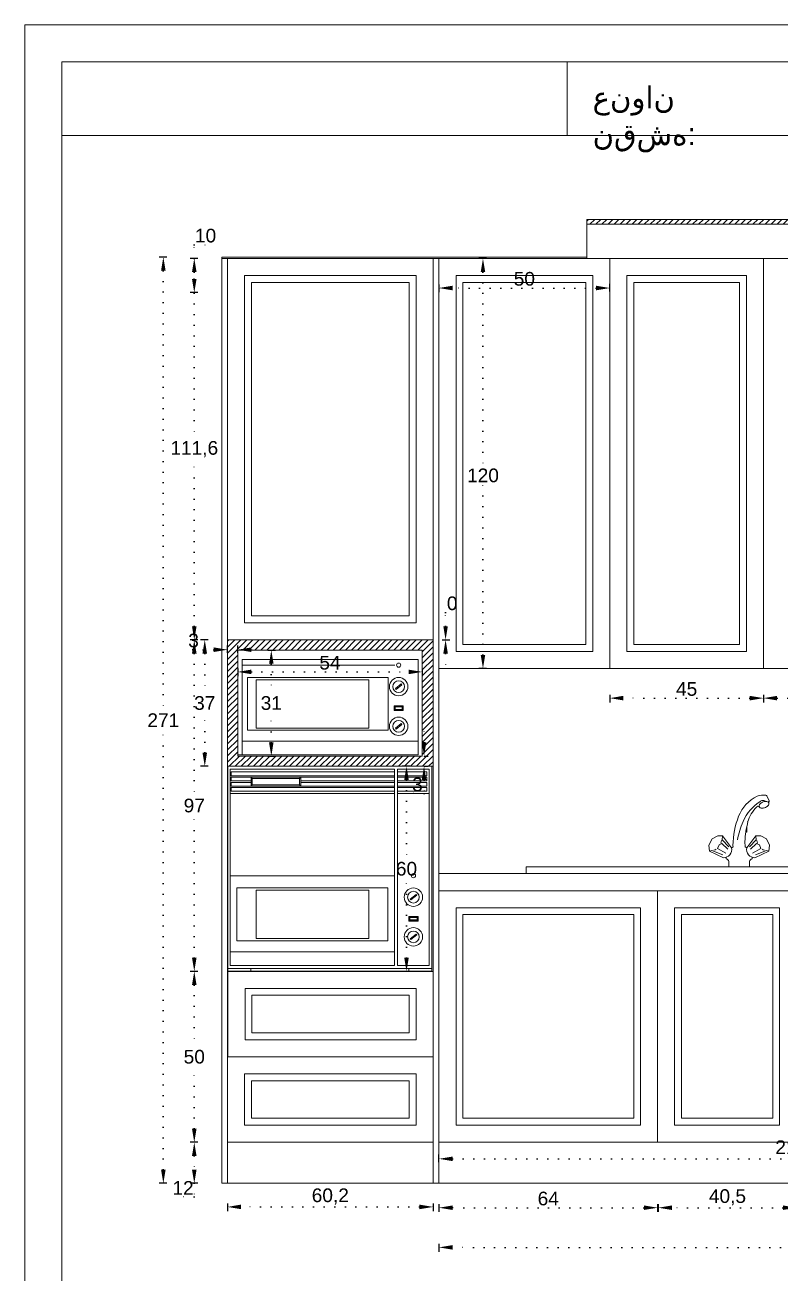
# Model space of a CAD drawing. Header units: inches. Extents: x 352 to 11605, y -941 to 2503.
# Drawn here: x 7156.1 to 7377.1, y 121.2 to 486.4 of the extents above; entities that cross this region are included whole.
import ezdxf

# ---------------------------------------------------------------- set-up
doc = ezdxf.new("R2010")
doc.units = ezdxf.units.IN
doc.header["$MEASUREMENT"] = 0
doc.linetypes.add('ACAD_ISO07W100', pattern=[3, 0, -3])
doc.styles.get("Standard").update_dxf_attribs({"font": 'arial.ttf'})
doc.dimstyles.new('ISO-25', dxfattribs={"dimtxt": 4, "dimasz": 4, "dimexe": 1.25, "dimexo": 0.625, "dimtad": 1, "dimtih": 1, "dimtoh": 1, "dimdec": 1, "dimtxsty": 'Standard', "dimcen": 2.5, "dimadec": 0, "dimazin": 0, "dimtfac": 1, "dimtdec": 1, "dimtmove": 0, "dimatfit": 3, "dimfxl": 1, "dimfxlon": 1, "dimarcsym": 0})
pattern_1 = [(45, (-1083.3698, -336.4653), (-0.88388348, 0.88388348), [])]

# ---------------------------------------------------------------- blocks, each defined once
blk = doc.blocks.new('*D169')
at = {"color": 0, "lineweight": -2, "transparency": 16777216}
for p, q in [((7291.15, 418.06), (7288.9, 418.06)), ((7291.15, 298.06), (7288.9, 298.06))]:
    blk.add_line(p, q, dxfattribs=at)
at = {"color": 0, "linetype": 'ACAD_ISO07W100', "lineweight": -2, "transparency": 16777216}
for p, q in [((7290.15, 414.06), (7290.15, 357.23)), ((7290.15, 302.06), (7290.15, 351.9))]:
    blk.add_line(p, q, dxfattribs=at)
at = {"color": 0, "transparency": 16777216}
for points in [[(7289.48, 414.06), (7290.81, 414.06), (7290.15, 418.06)], [(7289.48, 302.06), (7290.81, 302.06), (7290.15, 298.06)]]:
    blk.add_solid(points, dxfattribs=at)
at = {"layer": 'Defpoints', "color": 0, "transparency": 16777216}
for p in [(7290.15, 418.06), (7327.26, 418.06), (7327.26, 298.06)]:
    blk.add_point(p, dxfattribs=at)
at = {"color": 0, "lineweight": 20, "transparency": 16777216, "insert": (7290.15, 354.56), "char_height": 4, "attachment_point": 5}
blk.add_mtext('120', dxfattribs=at)
blk = doc.blocks.new('*D178')
at = {"color": 0, "lineweight": -2, "transparency": 16777216}
for p, q in [((7268.76, 269.46), (7266.51, 269.46)), ((7268.76, 209.46), (7266.51, 209.46))]:
    blk.add_line(p, q, dxfattribs=at)
at = {"color": 0, "linetype": 'ACAD_ISO07W100', "lineweight": -2, "transparency": 16777216}
for p, q in [((7267.76, 265.46), (7267.76, 242.13)), ((7267.76, 213.46), (7267.76, 236.8))]:
    blk.add_line(p, q, dxfattribs=at)
at = {"color": 0, "transparency": 16777216}
for points in [[(7267.09, 265.46), (7268.43, 265.46), (7267.76, 269.46)], [(7267.09, 213.46), (7268.43, 213.46), (7267.76, 209.46)]]:
    blk.add_solid(points, dxfattribs=at)
at = {"layer": 'Defpoints', "color": 0, "transparency": 16777216}
for p in [(7275.21, 269.46), (7267.76, 209.46), (7275.36, 209.46)]:
    blk.add_point(p, dxfattribs=at)
at = {"color": 0, "lineweight": 20, "transparency": 16777216, "insert": (7267.76, 239.46), "char_height": 4, "attachment_point": 5}
blk.add_mtext('60', dxfattribs=at)
blk = doc.blocks.new('*D210')
at = {"color": 0, "lineweight": -2, "transparency": 16777216}
for p, q in [((7277.26, 141.3), (7277.26, 139.05)), ((7341.26, 141.3), (7341.26, 139.05))]:
    blk.add_line(p, q, dxfattribs=at)
at = {"color": 0, "linetype": 'ACAD_ISO07W100', "lineweight": -2, "transparency": 16777216}
blk.add_line((7337.26, 140.3), (7281.26, 140.3), dxfattribs=at)
at = {"color": 0, "transparency": 16777216}
for points in [[(7281.26, 140.97), (7281.26, 139.64), (7277.26, 140.3)], [(7337.26, 140.97), (7337.26, 139.64), (7341.26, 140.3)]]:
    blk.add_solid(points, dxfattribs=at)
at = {"layer": 'Defpoints', "color": 0, "transparency": 16777216}
for p in [(7277.26, 159.46), (7341.26, 159.46), (7277.26, 140.3)]:
    blk.add_point(p, dxfattribs=at)
at = {"color": 0, "lineweight": 20, "transparency": 16777216, "insert": (7309.26, 142.97), "char_height": 4, "attachment_point": 5}
blk.add_mtext('64', dxfattribs=at)
blk = doc.blocks.new('*D211')
at = {"color": 0, "lineweight": -2, "transparency": 16777216}
for p, q in [((7341.46, 141.3), (7341.46, 139.05)), ((7381.96, 141.3), (7381.96, 139.05))]:
    blk.add_line(p, q, dxfattribs=at)
at = {"color": 0, "linetype": 'ACAD_ISO07W100', "lineweight": -2, "transparency": 16777216}
blk.add_line((7377.96, 140.3), (7345.46, 140.3), dxfattribs=at)
at = {"color": 0, "transparency": 16777216}
for points in [[(7345.46, 140.97), (7345.46, 139.64), (7341.46, 140.3)], [(7377.96, 140.97), (7377.96, 139.64), (7381.96, 140.3)]]:
    blk.add_solid(points, dxfattribs=at)
at = {"layer": 'Defpoints', "color": 0, "transparency": 16777216}
for p in [(7341.46, 159.46), (7381.96, 159.46), (7341.46, 140.3)]:
    blk.add_point(p, dxfattribs=at)
at = {"color": 0, "lineweight": 20, "transparency": 16777216, "insert": (7361.71, 143.33), "char_height": 4, "attachment_point": 5}
blk.add_mtext('40,5', dxfattribs=at)
blk = doc.blocks.new('*D262')
at = {"color": 0, "lineweight": -2, "transparency": 16777216}
for p, q in [((7206.64, 159.46), (7204.39, 159.46)), ((7206.64, 147.46), (7204.39, 147.46))]:
    blk.add_line(p, q, dxfattribs=at)
at = {"color": 0, "linetype": 'ACAD_ISO07W100', "lineweight": -2, "transparency": 16777216}
for p, q in [((7205.64, 155.46), (7205.64, 151.46)), ((7205.64, 147.46), (7205.64, 143.46)), ((7205.64, 143.46), (7199.7, 143.46))]:
    blk.add_line(p, q, dxfattribs=at)
at = {"color": 0, "transparency": 16777216}
for points in [[(7204.97, 155.46), (7206.31, 155.46), (7205.64, 159.46)], [(7204.97, 151.46), (7206.31, 151.46), (7205.64, 147.46)]]:
    blk.add_solid(points, dxfattribs=at)
at = {"layer": 'Defpoints', "color": 0, "transparency": 16777216}
for p in [(7215.36, 159.46), (7205.64, 147.46), (7213.66, 147.46)]:
    blk.add_point(p, dxfattribs=at)
at = {"color": 0, "lineweight": 20, "transparency": 16777216, "insert": (7202.36, 146.1), "char_height": 4, "attachment_point": 5}
blk.add_mtext('12', dxfattribs=at)
blk = doc.blocks.new('*D263')
at = {"color": 0, "lineweight": -2, "transparency": 16777216}
for p, q in [((7206.64, 209.46), (7204.39, 209.46)), ((7206.64, 159.46), (7204.39, 159.46))]:
    blk.add_line(p, q, dxfattribs=at)
at = {"color": 0, "linetype": 'ACAD_ISO07W100', "lineweight": -2, "transparency": 16777216}
for p, q in [((7205.64, 205.46), (7205.64, 187.13)), ((7205.64, 163.46), (7205.64, 181.8))]:
    blk.add_line(p, q, dxfattribs=at)
at = {"color": 0, "transparency": 16777216}
for points in [[(7204.97, 205.46), (7206.31, 205.46), (7205.64, 209.46)], [(7204.97, 163.46), (7206.31, 163.46), (7205.64, 159.46)]]:
    blk.add_solid(points, dxfattribs=at)
at = {"layer": 'Defpoints', "color": 0, "transparency": 16777216}
for p in [(7205.64, 209.46), (7215.36, 209.46), (7215.36, 159.46)]:
    blk.add_point(p, dxfattribs=at)
at = {"color": 0, "lineweight": 20, "transparency": 16777216, "insert": (7205.64, 184.46), "char_height": 4, "attachment_point": 5}
blk.add_mtext('50', dxfattribs=at)
blk = doc.blocks.new('*D264')
at = {"color": 0, "lineweight": -2, "transparency": 16777216}
for p, q in [((7206.64, 306.46), (7204.39, 306.46)), ((7206.64, 209.46), (7204.39, 209.46))]:
    blk.add_line(p, q, dxfattribs=at)
at = {"color": 0, "linetype": 'ACAD_ISO07W100', "lineweight": -2, "transparency": 16777216}
for p, q in [((7205.64, 302.46), (7205.64, 260.63)), ((7205.64, 213.46), (7205.64, 255.3))]:
    blk.add_line(p, q, dxfattribs=at)
at = {"color": 0, "transparency": 16777216}
for points in [[(7204.97, 302.46), (7206.31, 302.46), (7205.64, 306.46)], [(7204.97, 213.46), (7206.31, 213.46), (7205.64, 209.46)]]:
    blk.add_solid(points, dxfattribs=at)
at = {"layer": 'Defpoints', "color": 0, "transparency": 16777216}
for p in [(7205.64, 306.46), (7215.36, 306.46), (7215.36, 209.46)]:
    blk.add_point(p, dxfattribs=at)
at = {"color": 0, "lineweight": 20, "transparency": 16777216, "insert": (7205.64, 257.96), "char_height": 4, "attachment_point": 5}
blk.add_mtext('97', dxfattribs=at)
blk = doc.blocks.new('*D265')
at = {"color": 0, "lineweight": -2, "transparency": 16777216}
for p, q in [((7206.64, 418.06), (7204.39, 418.06)), ((7206.64, 306.46), (7204.39, 306.46))]:
    blk.add_line(p, q, dxfattribs=at)
at = {"color": 0, "linetype": 'ACAD_ISO07W100', "lineweight": -2, "transparency": 16777216}
for p, q in [((7205.64, 414.06), (7205.64, 365.29)), ((7205.64, 310.46), (7205.64, 359.24))]:
    blk.add_line(p, q, dxfattribs=at)
at = {"color": 0, "transparency": 16777216}
for points in [[(7204.97, 414.06), (7206.31, 414.06), (7205.64, 418.06)], [(7204.97, 310.46), (7206.31, 310.46), (7205.64, 306.46)]]:
    blk.add_solid(points, dxfattribs=at)
at = {"layer": 'Defpoints', "color": 0, "transparency": 16777216}
for p in [(7205.64, 418.06), (7215.36, 418.06), (7215.36, 306.46)]:
    blk.add_point(p, dxfattribs=at)
at = {"color": 0, "lineweight": 20, "transparency": 16777216, "insert": (7205.64, 362.26), "char_height": 4, "attachment_point": 5}
blk.add_mtext('111,6', dxfattribs=at)
blk = doc.blocks.new('*D266')
at = {"color": 0, "linetype": 'ACAD_ISO07W100', "lineweight": -2, "transparency": 16777216}
for p, q in [((7205.64, 418.06), (7205.64, 422.06)), ((7205.64, 422.06), (7211.61, 422.06)), ((7205.64, 412.06), (7205.64, 414.06))]:
    blk.add_line(p, q, dxfattribs=at)
at = {"color": 0, "lineweight": -2, "transparency": 16777216}
for p, q in [((7206.64, 418.06), (7204.39, 418.06)), ((7206.64, 408.06), (7204.39, 408.06))]:
    blk.add_line(p, q, dxfattribs=at)
at = {"color": 0, "transparency": 16777216}
for points in [[(7204.97, 414.06), (7206.31, 414.06), (7205.64, 418.06)], [(7204.97, 412.06), (7206.31, 412.06), (7205.64, 408.06)]]:
    blk.add_solid(points, dxfattribs=at)
at = {"layer": 'Defpoints', "color": 0, "transparency": 16777216}
for p in [(7205.64, 418.06), (7213.66, 418.06), (7215.36, 408.06)]:
    blk.add_point(p, dxfattribs=at)
at = {"color": 0, "lineweight": 20, "transparency": 16777216, "insert": (7208.94, 424.73), "char_height": 4, "attachment_point": 5}
blk.add_mtext('10', dxfattribs=at)
blk = doc.blocks.new('*D320')
at = {"color": 0, "lineweight": -2, "transparency": 16777216}
for p, q in [((7197.58, 418.46), (7195.33, 418.46)), ((7197.58, 147.46), (7195.33, 147.46))]:
    blk.add_line(p, q, dxfattribs=at)
at = {"color": 0, "linetype": 'ACAD_ISO07W100', "lineweight": -2, "transparency": 16777216}
for p, q in [((7196.58, 414.46), (7196.58, 285.6)), ((7196.58, 151.46), (7196.58, 280.33))]:
    blk.add_line(p, q, dxfattribs=at)
at = {"color": 0, "transparency": 16777216}
for points in [[(7195.91, 414.46), (7197.25, 414.46), (7196.58, 418.46)], [(7195.91, 151.46), (7197.25, 151.46), (7196.58, 147.46)]]:
    blk.add_solid(points, dxfattribs=at)
at = {"layer": 'Defpoints', "color": 0, "transparency": 16777216}
for p in [(7196.58, 418.46), (7213.66, 418.46), (7213.66, 147.46)]:
    blk.add_point(p, dxfattribs=at)
at = {"color": 0, "lineweight": 20, "transparency": 16777216, "insert": (7196.58, 282.96), "char_height": 4, "attachment_point": 5}
blk.add_mtext('271', dxfattribs=at)
blk = doc.blocks.new('*D440')
at = {"color": 0, "lineweight": -2, "transparency": 16777216}
for p, q in [((7277.26, 410.41), (7277.26, 408.16)), ((7327.26, 408.41), (7327.26, 410.66))]:
    blk.add_line(p, q, dxfattribs=at)
at = {"color": 0, "linetype": 'ACAD_ISO07W100', "lineweight": -2, "transparency": 16777216}
blk.add_line((7323.26, 409.41), (7281.26, 409.41), dxfattribs=at)
at = {"color": 0, "transparency": 16777216}
for points in [[(7281.26, 410.08), (7281.26, 408.74), (7277.26, 409.41)], [(7323.26, 410.08), (7323.26, 408.74), (7327.26, 409.41)]]:
    blk.add_solid(points, dxfattribs=at)
at = {"layer": 'Defpoints', "color": 0, "transparency": 16777216}
for p in [(7277.26, 418.06), (7277.26, 409.41), (7327.26, 298.06)]:
    blk.add_point(p, dxfattribs=at)
at = {"color": 0, "lineweight": 20, "transparency": 16777216, "insert": (7302.26, 412.08), "char_height": 4, "attachment_point": 5}
blk.add_mtext('50', dxfattribs=at)
blk = doc.blocks.new('*D441')
at = {"color": 0, "lineweight": -2, "transparency": 16777216}
for p, q in [((7327.26, 290.41), (7327.26, 288.16)), ((7372.26, 290.41), (7372.26, 288.16))]:
    blk.add_line(p, q, dxfattribs=at)
at = {"color": 0, "linetype": 'ACAD_ISO07W100', "lineweight": -2, "transparency": 16777216}
blk.add_line((7368.26, 289.41), (7331.26, 289.41), dxfattribs=at)
at = {"color": 0, "transparency": 16777216}
for points in [[(7331.26, 290.08), (7331.26, 288.74), (7327.26, 289.41)], [(7368.26, 290.08), (7368.26, 288.74), (7372.26, 289.41)]]:
    blk.add_solid(points, dxfattribs=at)
at = {"layer": 'Defpoints', "color": 0, "transparency": 16777216}
for p in [(7327.26, 298.06), (7372.26, 298.06), (7327.26, 289.41)]:
    blk.add_point(p, dxfattribs=at)
at = {"color": 0, "lineweight": 20, "transparency": 16777216, "insert": (7349.76, 292.07), "char_height": 4, "attachment_point": 5}
blk.add_mtext('45', dxfattribs=at)
blk = doc.blocks.new('*D442')
at = {"color": 0, "lineweight": -2, "transparency": 16777216}
for p, q in [((7372.26, 290.41), (7372.26, 288.16)), ((7417.26, 290.41), (7417.26, 288.16))]:
    blk.add_line(p, q, dxfattribs=at)
at = {"color": 0, "linetype": 'ACAD_ISO07W100', "lineweight": -2, "transparency": 16777216}
blk.add_line((7376.26, 289.41), (7413.26, 289.41), dxfattribs=at)
at = {"color": 0, "transparency": 16777216}
for points in [[(7376.26, 290.08), (7376.26, 288.74), (7372.26, 289.41)], [(7413.26, 290.08), (7413.26, 288.74), (7417.26, 289.41)]]:
    blk.add_solid(points, dxfattribs=at)
at = {"layer": 'Defpoints', "color": 0, "transparency": 16777216}
for p in [(7372.26, 298.06), (7417.26, 298.06), (7417.26, 289.41)]:
    blk.add_point(p, dxfattribs=at)
at = {"color": 0, "lineweight": 20, "transparency": 16777216, "insert": (7394.76, 292.07), "char_height": 4, "attachment_point": 5}
blk.add_mtext('45', dxfattribs=at)
blk = doc.blocks.new('*D451')
at = {"color": 0, "lineweight": -2, "transparency": 16777216}
for p, q in [((7277.26, 129.69), (7277.26, 127.44)), ((7511.46, 129.69), (7511.46, 127.44))]:
    blk.add_line(p, q, dxfattribs=at)
at = {"color": 0, "linetype": 'ACAD_ISO07W100', "lineweight": -2, "transparency": 16777216}
blk.add_line((7507.46, 128.69), (7281.26, 128.69), dxfattribs=at)
at = {"color": 0, "transparency": 16777216}
for points in [[(7281.26, 129.35), (7281.26, 128.02), (7277.26, 128.69)], [(7507.46, 129.35), (7507.46, 128.02), (7511.46, 128.69)]]:
    blk.add_solid(points, dxfattribs=at)
at = {"layer": 'Defpoints', "color": 0, "transparency": 16777216}
for p in [(7511.46, 298.06), (7277.26, 147.46), (7277.26, 128.69)]:
    blk.add_point(p, dxfattribs=at)
at = {"color": 0, "lineweight": 20, "transparency": 16777216, "insert": (7394.36, 131.72), "char_height": 4, "attachment_point": 5}
blk.add_mtext('234,2', dxfattribs=at)
blk = doc.blocks.new('*D454')
at = {"color": 0, "lineweight": -2, "transparency": 16777216}
for p, q in [((7218.36, 298.09), (7218.36, 295.84)), ((7272.36, 298.09), (7272.36, 295.84))]:
    blk.add_line(p, q, dxfattribs=at)
at = {"color": 0, "linetype": 'ACAD_ISO07W100', "lineweight": -2, "transparency": 16777216}
blk.add_line((7222.36, 297.09), (7268.36, 297.09), dxfattribs=at)
at = {"color": 0, "transparency": 16777216}
for points in [[(7222.36, 297.75), (7222.36, 296.42), (7218.36, 297.09)], [(7268.36, 297.75), (7268.36, 296.42), (7272.36, 297.09)]]:
    blk.add_solid(points, dxfattribs=at)
at = {"layer": 'Defpoints', "color": 0, "transparency": 16777216}
for p in [(7272.36, 303.46), (7218.36, 302.06), (7272.36, 297.09)]:
    blk.add_point(p, dxfattribs=at)
at = {"color": 0, "lineweight": 20, "transparency": 16777216, "insert": (7245.36, 299.75), "char_height": 4, "attachment_point": 5}
blk.add_mtext('54', dxfattribs=at)
blk = doc.blocks.new('*D457')
at = {"color": 0, "lineweight": -2, "transparency": 16777216}
for p, q in [((7209.71, 306.46), (7207.46, 306.46)), ((7209.71, 269.46), (7207.46, 269.46))]:
    blk.add_line(p, q, dxfattribs=at)
at = {"color": 0, "linetype": 'ACAD_ISO07W100', "lineweight": -2, "transparency": 16777216}
for p, q in [((7208.71, 302.46), (7208.71, 290.63)), ((7208.71, 273.46), (7208.71, 285.3))]:
    blk.add_line(p, q, dxfattribs=at)
at = {"color": 0, "transparency": 16777216}
for points in [[(7208.04, 302.46), (7209.38, 302.46), (7208.71, 306.46)], [(7208.04, 273.46), (7209.38, 273.46), (7208.71, 269.46)]]:
    blk.add_solid(points, dxfattribs=at)
at = {"layer": 'Defpoints', "color": 0, "transparency": 16777216}
for p in [(7208.71, 306.46), (7215.36, 306.46), (7215.36, 269.46)]:
    blk.add_point(p, dxfattribs=at)
at = {"color": 0, "lineweight": 20, "transparency": 16777216, "insert": (7208.71, 287.96), "char_height": 4, "attachment_point": 5}
blk.add_mtext('37', dxfattribs=at)
blk = doc.blocks.new('*D458')
at = {"color": 0, "linetype": 'ACAD_ISO07W100', "lineweight": -2, "transparency": 16777216}
for p, q in [((7211.36, 303.58), (7203.49, 303.58)), ((7218.36, 303.58), (7215.36, 303.58)), ((7222.36, 303.58), (7226.36, 303.58))]:
    blk.add_line(p, q, dxfattribs=at)
at = {"color": 0, "lineweight": -2, "transparency": 16777216}
for p, q in [((7215.36, 302.69), (7215.36, 304.83)), ((7218.36, 302.69), (7218.36, 304.83))]:
    blk.add_line(p, q, dxfattribs=at)
at = {"color": 0, "transparency": 16777216}
for points in [[(7211.36, 304.25), (7211.36, 302.91), (7215.36, 303.58)], [(7222.36, 304.25), (7222.36, 302.91), (7218.36, 303.58)]]:
    blk.add_solid(points, dxfattribs=at)
at = {"layer": 'Defpoints', "color": 0, "transparency": 16777216}
for p in [(7215.36, 303.58), (7215.36, 302.06), (7218.36, 302.06)]:
    blk.add_point(p, dxfattribs=at)
at = {"color": 0, "lineweight": 20, "transparency": 16777216, "insert": (7205.42, 306.25), "char_height": 4, "attachment_point": 5}
blk.add_mtext('3', dxfattribs=at)
blk = doc.blocks.new('*D459')
at = {"color": 0, "linetype": 'ACAD_ISO07W100', "lineweight": -2, "transparency": 16777216}
for p, q in [((7272.9, 276.46), (7272.9, 280.46)), ((7272.9, 272.46), (7272.9, 269.46)), ((7272.9, 265.46), (7272.9, 261.46)), ((7272.9, 261.46), (7269.66, 261.46))]:
    blk.add_line(p, q, dxfattribs=at)
at = {"color": 0, "lineweight": -2, "transparency": 16777216}
for p, q in [((7272.9, 272.46), (7274.15, 272.46)), ((7272.9, 269.46), (7274.15, 269.46))]:
    blk.add_line(p, q, dxfattribs=at)
at = {"color": 0, "transparency": 16777216}
for points in [[(7272.24, 276.46), (7273.57, 276.46), (7272.9, 272.46)], [(7272.24, 265.46), (7273.57, 265.46), (7272.9, 269.46)]]:
    blk.add_solid(points, dxfattribs=at)
at = {"layer": 'Defpoints', "color": 0, "transparency": 16777216}
for p in [(7272.36, 272.46), (7272.36, 269.46), (7272.9, 269.46)]:
    blk.add_point(p, dxfattribs=at)
at = {"color": 0, "lineweight": 20, "transparency": 16777216, "insert": (7270.97, 264.13), "char_height": 4, "attachment_point": 5}
blk.add_mtext('3', dxfattribs=at)
blk = doc.blocks.new('*D460')
at = {"color": 0, "lineweight": -2, "transparency": 16777216}
for p, q in [((7227.19, 303.46), (7229.44, 303.46)), ((7227.19, 272.46), (7229.44, 272.46))]:
    blk.add_line(p, q, dxfattribs=at)
at = {"color": 0, "linetype": 'ACAD_ISO07W100', "lineweight": -2, "transparency": 16777216}
for p, q in [((7228.19, 299.46), (7228.19, 290.63)), ((7228.19, 276.46), (7228.19, 285.3))]:
    blk.add_line(p, q, dxfattribs=at)
at = {"color": 0, "transparency": 16777216}
for points in [[(7227.52, 299.46), (7228.85, 299.46), (7228.19, 303.46)], [(7227.52, 276.46), (7228.85, 276.46), (7228.19, 272.46)]]:
    blk.add_solid(points, dxfattribs=at)
at = {"layer": 'Defpoints', "color": 0, "transparency": 16777216}
for p in [(7218.36, 303.46), (7218.36, 272.46), (7228.19, 272.46)]:
    blk.add_point(p, dxfattribs=at)
at = {"color": 0, "lineweight": 20, "transparency": 16777216, "insert": (7228.19, 287.96), "char_height": 4, "attachment_point": 5}
blk.add_mtext('31', dxfattribs=at)
blk = doc.blocks.new('*D461')
at = {"color": 0, "lineweight": -2, "transparency": 16777216}
for p, q in [((7215.36, 141.54), (7215.36, 139.29)), ((7275.56, 141.54), (7275.56, 139.29))]:
    blk.add_line(p, q, dxfattribs=at)
at = {"color": 0, "linetype": 'ACAD_ISO07W100', "lineweight": -2, "transparency": 16777216}
blk.add_line((7271.56, 140.54), (7219.36, 140.54), dxfattribs=at)
at = {"color": 0, "transparency": 16777216}
for points in [[(7219.36, 141.21), (7219.36, 139.87), (7215.36, 140.54)], [(7271.56, 141.21), (7271.56, 139.87), (7275.56, 140.54)]]:
    blk.add_solid(points, dxfattribs=at)
at = {"layer": 'Defpoints', "color": 0, "transparency": 16777216}
for p in [(7215.36, 147.46), (7275.56, 147.46), (7215.36, 140.54)]:
    blk.add_point(p, dxfattribs=at)
at = {"color": 0, "lineweight": 20, "transparency": 16777216, "insert": (7245.46, 143.57), "char_height": 4, "attachment_point": 5}
blk.add_mtext('60,2', dxfattribs=at)
blk = doc.blocks.new('*D462')
at = {"color": 0, "lineweight": -2, "transparency": 16777216}
for p, q in [((7277.26, 153.6), (7277.26, 155.85)), ((7488.16, 153.6), (7488.16, 155.85))]:
    blk.add_line(p, q, dxfattribs=at)
at = {"color": 0, "linetype": 'ACAD_ISO07W100', "lineweight": -2, "transparency": 16777216}
blk.add_line((7281.26, 154.6), (7484.16, 154.6), dxfattribs=at)
at = {"color": 0, "transparency": 16777216}
for points in [[(7281.26, 155.27), (7281.26, 153.94), (7277.26, 154.6)], [(7484.16, 155.27), (7484.16, 153.94), (7488.16, 154.6)]]:
    blk.add_solid(points, dxfattribs=at)
at = {"layer": 'Defpoints', "color": 0, "transparency": 16777216}
for p in [(7488.16, 154.6), (7277.26, 147.46), (7488.16, 147.46)]:
    blk.add_point(p, dxfattribs=at)
at = {"color": 0, "lineweight": 20, "transparency": 16777216, "insert": (7382.71, 157.63), "char_height": 4, "attachment_point": 5}
blk.add_mtext('210,9', dxfattribs=at)
blk = doc.blocks.new('*D465')
at = {"color": 0, "linetype": 'ACAD_ISO07W100', "lineweight": -2, "transparency": 16777216}
for p, q in [((7279.2, 310.46), (7279.2, 314.46)), ((7279.2, 314.46), (7282.44, 314.46)), ((7279.2, 302.46), (7279.2, 298.46))]:
    blk.add_line(p, q, dxfattribs=at)
at = {"color": 0, "lineweight": -2, "transparency": 16777216}
blk.add_line((7278.2, 306.46), (7280.45, 306.46), dxfattribs=at)
blk.add_line((7278.2, 306.46), (7280.45, 306.46), dxfattribs=at)
at = {"color": 0, "transparency": 16777216}
for points in [[(7278.54, 310.46), (7279.87, 310.46), (7279.2, 306.46)], [(7278.54, 302.46), (7279.87, 302.46), (7279.2, 306.46)]]:
    blk.add_solid(points, dxfattribs=at)
at = {"layer": 'Defpoints', "color": 0, "transparency": 16777216}
for p in [(7275.56, 306.46), (7275.56, 306.46), (7279.2, 306.46)]:
    blk.add_point(p, dxfattribs=at)
at = {"color": 0, "lineweight": 20, "transparency": 16777216, "insert": (7281.13, 317.13), "char_height": 4, "attachment_point": 5}
blk.add_mtext('0', dxfattribs=at)

msp = doc.modelspace()

# ---------------------------------------------------------------- hatches: boundary and pattern name
at = {"lineweight": 20}
h = msp.add_hatch(dxfattribs=at)
h.set_pattern_fill('ANSI31', color=256, scale=10)
h.set_pattern_definition(pattern_1)
h.paths.add_polyline_path([(7568.16, 429.46), (7320.56, 429.46), (7320.56, 428.06), (7568.16, 428.06)])
h = msp.add_hatch(dxfattribs=at)
h.set_pattern_fill('ANSI31', color=256, scale=10)
h.set_pattern_definition(pattern_1)
h.paths.add_polyline_path([(7215.36, 306.46), (7215.36, 269.46), (7275.56, 269.46), (7275.56, 306.46)])
h.paths.add_polyline_path([(7272.36, 303.46), (7272.36, 272.46), (7218.36, 272.46), (7218.36, 303.46)], flags=16)
h.paths.add_polyline_path([(7271.2, 300.69), (7271.2, 272.79), (7219.69, 272.79), (7219.69, 300.69)], flags=0)
h.paths.add_polyline_path([(7262.35, 295.47), (7262.35, 279.99), (7221.23, 279.99), (7221.23, 295.47)], flags=0)
h.paths.add_polyline_path([(7256.73, 294.81), (7256.73, 280.64), (7223.8, 280.64), (7223.8, 294.81)], flags=0)
h.paths.add_polyline_path([(7268.16, 292.77, -1), (7262.77, 292.77, -1)], flags=0)
h.paths.add_polyline_path([(7267.18, 292.77, -1), (7263.76, 292.77, -1)], flags=0)
h.paths.add_polyline_path([(7266.24, 293.57), (7266.43, 293.31), (7264.7, 291.97), (7264.51, 292.22)], flags=0)
h.paths.add_polyline_path([(7264.11, 287.15), (7266.83, 287.15), (7266.83, 285.79), (7264.11, 285.79)], flags=0)
h.paths.add_polyline_path([(7264.26, 287), (7266.68, 287), (7266.68, 285.94), (7264.26, 285.94)], flags=0)
h.paths.add_polyline_path([(7264.41, 286.85), (7266.53, 286.85), (7266.53, 286.09), (7264.41, 286.09)], flags=0)
h.paths.add_polyline_path([(7268.16, 281.16, -1), (7262.77, 281.16, -1)], flags=0)
h.paths.add_polyline_path([(7267.18, 281.16, -1), (7263.76, 281.16, -1)], flags=0)
h.paths.add_polyline_path([(7266.24, 281.96), (7266.43, 281.7), (7264.7, 280.36), (7264.51, 280.61)], flags=0)
h.paths.add_polyline_path([(7241.27, 295.6), (7249.48, 295.6), (7249.48, 303.84), (7241.27, 303.84)], flags=24)
h.paths.add_polyline_path([(7202.88, 302.09), (7207.99, 302.09), (7207.99, 310.33), (7202.88, 310.33)], flags=9)
h.paths.add_polyline_path([(7268.43, 259.98), (7273.53, 259.98), (7273.53, 268.22), (7268.43, 268.22)], flags=9)
h.paths.add_polyline_path([(7224.48, 283.81), (7232.69, 283.81), (7232.69, 292.05), (7224.48, 292.05)], flags=8)

# ---------------------------------------------------------------- linework, layer by layer
for p, q in [((7320.56, 429.46), (7568.16, 429.46)), ((7320.56, 418.06), (7320.56, 429.46)), ((7320.56, 428.06), (7568.16, 428.06)), ((7325.56, 429.46), (7568.16, 429.46)), ((7213.66, 418.46), (7213.66, 147.46)), ((7213.66, 418.46), (7320.56, 418.46)), ((7213.66, 418.06), (7568.16, 418.06)), ((7213.66, 418.06), (7568.16, 418.06)), ((7215.36, 418.06), (7215.36, 147.46)), ((7275.56, 418.06), (7275.56, 147.46)), ((7275.56, 418.06), (7320.56, 418.06)), ((7277.26, 418.06), (7277.26, 147.46)), ((7327.26, 298.06), (7327.26, 418.06)), ((7372.26, 298.06), (7372.26, 418.06)), ((7215.36, 306.46), (7275.56, 306.46)), ((7215.36, 272.23), (7215.36, 303.23)), ((7218.36, 303.46), (7272.36, 303.46)), ((7218.36, 303.46), (7218.36, 272.46)), ((7272.36, 272.46), (7272.36, 303.46)), ((7219.69, 300.69), (7219.69, 272.79)), ((7271.2, 300.69), (7219.69, 300.69)), ((7271.2, 272.79), (7271.2, 300.69)), ((7264.31, 299.04), (7219.69, 299.04)), ((7277.26, 298.06), (7553.16, 298.06)), ((7219.57, 276.82), (7271.2, 276.82)), ((7218.36, 272.79), (7271.2, 272.79)), ((7218.36, 272.46), (7272.36, 272.46)), ((7215.36, 269.46), (7275.56, 269.46)), ((7215.51, 269.46), (7215.51, 210.31)), ((7216.18, 268.58), (7216.18, 211.19)), ((7264.27, 268.58), (7216.18, 268.58)), ((7264.27, 211.19), (7264.27, 268.58)), ((7265.14, 211.19), (7265.14, 268.58)), ((7274.44, 268.58), (7265.14, 268.58)), ((7274.44, 211.19), (7274.44, 268.58)), ((7275.21, 210.31), (7275.21, 269.46)), ((7222.28, 266.28), (7222.63, 265.94)), ((7222.63, 264.01), (7222.28, 263.67)), ((7236.47, 265.94), (7236.82, 266.28)), ((7236.47, 264.01), (7236.82, 263.67)), ((7264.27, 261.46), (7216.18, 261.46)), ((7274.44, 261.46), (7265.14, 261.46)), ((7372.62, 259.31), (7373.02, 259.18)), ((7372.96, 260.98), (7373.15, 260.92)), ((7373.15, 260.92), (7373.23, 260.78)), ((7373.23, 260.78), (7373.94, 259.37)), ((7373.94, 259.37), (7373.92, 259.23)), ((7371.06, 257.55), (7370.92, 257.66)), ((7373.84, 259.14), (7373.62, 259)), ((7373.82, 258.66), (7373.92, 259.23)), ((7373.92, 259.23), (7373.84, 259.14)), ((7367.39, 255.37), (7367.39, 255.23)), ((7358.85, 249.09), (7357.19, 248.25)), ((7360.29, 249.13), (7358.85, 249.09)), ((7360.29, 249.13), (7360.13, 247.97)), ((7362.94, 245.65), (7360.29, 249.13)), ((7367.34, 245.65), (7370, 249.13)), ((7370, 249.13), (7370.15, 247.97)), ((7370, 249.13), (7371.44, 249.09)), ((7371.44, 249.09), (7373.1, 248.25)), ((7357.19, 248.25), (7356.24, 246.34)), ((7356.24, 246.34), (7356.5, 244.59)), ((7356.5, 244.59), (7357.17, 244.83)), ((7357.17, 244.83), (7360.33, 243.52)), ((7358.83, 245.4), (7359.24, 246.47)), ((7358.83, 245.4), (7361.27, 244.03)), ((7359.24, 246.47), (7360.06, 246.91)), ((7360.06, 246.91), (7361.86, 245.25)), ((7360.13, 247.97), (7362.08, 245.91)), ((7362.94, 245.65), (7363.36, 245.92)), ((7363.32, 246.3), (7363.36, 245.92)), ((7366.84, 247.43), (7366.93, 245.92)), ((7367.34, 245.65), (7366.93, 245.92)), ((7366.98, 245.89), (7366.98, 245.89)), ((7370.15, 247.97), (7368.21, 245.91)), ((7370.22, 246.91), (7368.42, 245.25)), ((7371.46, 245.4), (7369.02, 244.03)), ((7373.12, 244.83), (7369.96, 243.52)), ((7371.05, 246.47), (7370.22, 246.91)), ((7371.46, 245.4), (7371.05, 246.47)), ((7373.1, 248.25), (7374.05, 246.34)), ((7373.79, 244.59), (7373.12, 244.83)), ((7374.05, 246.34), (7373.79, 244.59)), ((7356.5, 244.59), (7360.52, 242.67)), ((7361.34, 242.73), (7361.34, 242.34)), ((7362.08, 241.66), (7362.08, 240.06)), ((7368.21, 241.66), (7368.21, 240.06)), ((7368.95, 242.73), (7368.95, 242.34)), ((7373.79, 244.59), (7369.77, 242.67)), ((7264.27, 237.44), (7216.18, 237.44)), ((7277.26, 238.06), (7553.16, 238.06)), ((7422.82, 240.06), (7302.82, 240.06)), ((7302.82, 240.06), (7302.82, 238.06)), ((7362.08, 240.06), (7368.21, 240.06)), ((7277.26, 233.06), (7553.16, 233.06)), ((7341.26, 233.06), (7341.26, 159.46)), ((7216.18, 215.22), (7264.27, 215.22)), ((7215.36, 209.46), (7275.56, 209.46)), ((7275.36, 209.46), (7215.36, 209.46)), ((7275.21, 209.56), (7215.5, 209.56)), ((7215.51, 210.31), (7275.21, 210.31)), ((7216.18, 211.19), (7264.27, 211.19)), ((7265.14, 211.19), (7274.44, 211.19)), ((7215.36, 184.46), (7275.56, 184.46)), ((7215.36, 159.46), (7275.56, 159.46)), ((7277.26, 159.46), (7553.16, 159.46)), ((7213.66, 147.46), (7568.16, 147.46))]:
    msp.add_line(p, q, dxfattribs=at)
for points in [[(7156.08, 486.39), (7156.08, -153.63), (7608.61, -153.63), (7608.61, 486.39)], [(7166.85, 475.61), (7166.85, -132.55), (7597.84, -132.55), (7597.84, 475.61)], [(7314.84, 475.61), (7166.85, 475.61), (7166.85, 454.06), (7314.84, 454.06)], [(7314.84, 454.06), (7597.84, 454.06), (7597.84, 475.61), (7314.84, 475.61)], [(7220.36, 413.06), (7270.56, 413.06), (7270.56, 311.46), (7220.36, 311.46)], [(7282.26, 413.06), (7322.26, 413.06), (7322.26, 303.06), (7282.26, 303.06)], [(7332.26, 413.06), (7367.26, 413.06), (7367.26, 303.06), (7332.26, 303.06)], [(7222.36, 411.06), (7268.56, 411.06), (7268.56, 313.46), (7222.36, 313.46)], [(7284.26, 411.06), (7320.26, 411.06), (7320.26, 305.06), (7284.26, 305.06)], [(7334.26, 411.06), (7365.26, 411.06), (7365.26, 305.06), (7334.26, 305.06)], [(7221.23, 295.47), (7262.35, 295.47), (7262.35, 279.99), (7221.23, 279.99)], [(7223.8, 294.81), (7256.73, 294.81), (7256.73, 280.64), (7223.8, 280.64)], [(7264.51, 292.22), (7264.7, 291.97), (7266.43, 293.31), (7266.24, 293.57)], [(7264.11, 287.15), (7266.83, 287.15), (7266.83, 285.79), (7264.11, 285.79)], [(7264.26, 287), (7266.68, 287), (7266.68, 285.94), (7264.26, 285.94)], [(7264.41, 286.85), (7266.53, 286.85), (7266.53, 286.09), (7264.41, 286.09)], [(7264.51, 280.61), (7264.7, 280.36), (7266.43, 281.7), (7266.24, 281.96)], [(7222.28, 266.28), (7236.82, 266.28), (7236.82, 263.67), (7222.28, 263.67)], [(7222.63, 265.94), (7236.47, 265.94), (7236.47, 264.01), (7222.63, 264.01)], [(7218.14, 233.87), (7262.31, 233.87), (7262.31, 218.39), (7218.14, 218.39)], [(7223.76, 233.21), (7256.69, 233.21), (7256.69, 219.04), (7223.76, 219.04)], [(7268.82, 230.62), (7269.02, 230.37), (7270.75, 231.71), (7270.55, 231.97)], [(7277.26, 233.06), (7341.26, 233.06), (7341.26, 159.46), (7277.26, 159.46)], [(7341.26, 233.06), (7381.96, 233.06), (7381.96, 159.46), (7341.26, 159.46)], [(7282.26, 228.06), (7336.26, 228.06), (7336.26, 164.46), (7282.26, 164.46)], [(7346.26, 228.06), (7376.96, 228.06), (7376.96, 164.46), (7346.26, 164.46)], [(7268.43, 225.55), (7271.15, 225.55), (7271.15, 224.19), (7268.43, 224.19)], [(7268.58, 225.4), (7271, 225.4), (7271, 224.34), (7268.58, 224.34)], [(7268.73, 225.25), (7270.85, 225.25), (7270.85, 224.49), (7268.73, 224.49)], [(7284.26, 226.06), (7334.26, 226.06), (7334.26, 166.46), (7284.26, 166.46)], [(7348.26, 226.06), (7374.96, 226.06), (7374.96, 166.46), (7348.26, 166.46)], [(7268.82, 219.01), (7269.02, 218.76), (7270.75, 220.1), (7270.55, 220.36)], [(7215.36, 209.46), (7275.56, 209.46), (7275.56, 159.46), (7215.36, 159.46)], [(7215.51, 210.31), (7222.18, 210.31), (7222.18, 209.46), (7215.51, 209.46)], [(7215.51, 209.46), (7275.56, 209.46), (7275.56, 184.46), (7215.51, 184.46)], [(7275.21, 210.31), (7268.44, 210.31), (7268.44, 209.46), (7275.21, 209.46)], [(7220.51, 204.46), (7270.56, 204.46), (7270.56, 189.46), (7220.51, 189.46)], [(7222.51, 202.46), (7268.56, 202.46), (7268.56, 191.46), (7222.51, 191.46)], [(7275.56, 184.46), (7215.36, 184.46), (7215.36, 159.46), (7275.56, 159.46)], [(7270.56, 179.46), (7220.36, 179.46), (7220.36, 164.46), (7270.56, 164.46)], [(7268.56, 177.46), (7222.36, 177.46), (7222.36, 166.46), (7268.56, 166.46)]]:
    msp.add_lwpolyline(points, close=True, dxfattribs=at)
for points in [[(7216.47, 267.81), (7264.27, 267.81)], [(7264.27, 266.72), (7216.47, 266.72), (7216.47, 267.81)], [(7265.14, 267.81), (7273.72, 267.81), (7273.72, 266.72), (7265.14, 266.72)], [(7222.28, 265.19), (7216.47, 265.19), (7216.47, 266.28)], [(7216.47, 266.28), (7222.28, 266.28)], [(7216.47, 264.76), (7222.28, 264.76)], [(7222.28, 263.67), (7216.47, 263.67), (7216.47, 264.76)], [(7216.47, 263.23), (7264.27, 263.23)], [(7264.27, 262.14), (7216.47, 262.14), (7216.47, 263.23)], [(7236.82, 266.28), (7264.27, 266.28)], [(7264.27, 265.19), (7236.82, 265.19)], [(7236.82, 264.76), (7264.27, 264.76)], [(7264.27, 263.67), (7236.82, 263.67)], [(7265.14, 266.28), (7273.72, 266.28), (7273.72, 265.19), (7265.14, 265.19)], [(7265.14, 264.76), (7273.72, 264.76), (7273.72, 263.67), (7265.14, 263.67)], [(7265.14, 263.23), (7273.72, 263.23), (7273.72, 262.14), (7265.14, 262.14)], [(7367.1, 250.23), (7367.39, 250.23), (7367.39, 251.87)]]:
    msp.add_lwpolyline(points, dxfattribs=at)
for centre, radius in [((7265.47, 299.07), 0.607), ((7265.47, 292.77), 2.69), ((7265.47, 292.77), 1.71), ((7265.47, 281.16), 2.69), ((7265.47, 281.16), 1.71), ((7269.79, 237.47), 0.607), ((7269.79, 231.17), 2.69), ((7269.79, 231.17), 1.71), ((7269.79, 219.56), 2.69), ((7269.79, 219.56), 1.71)]:
    msp.add_circle(centre, radius, dxfattribs=at)
for centre, radius, start, end in [((7375.16, 250.86), 10.94, 115.7681, 158.5997), ((7377.95, 248.44), 12.63, 120.6367, 157.4521), ((7372.1, 256.79), 4.28, 78.3342, 113.2811), ((7372.06, 258.13), 1.31, 64.7553, 114.5981), ((7378.16, 249.87), 11.04, 135.5293, 162.655), ((7370.63, 257.28), 0.48, 52.312, 136.2835), ((7371.82, 257.81), 0.854, 145.5473, 172.9316), ((7371.5, 257.85), 0.53, 173.5941, 211.3768), ((7371.6, 257.93), 0.657, 213.0014, 245.6946), ((7372.42, 257.41), 1.58, 127.9453, 146.0858), ((7371.84, 258.45), 1.23, 245.3696, 266.8149), ((7372.89, 256.83), 2.32, 114.3164, 128.3315), ((7371.9, 259.25), 2.03, 266.3346, 281.6443), ((7372.99, 256.65), 2.53, 101.3481, 114.5785), ((7371.81, 259.74), 2.53, 281.3481, 294.5785), ((7372.9, 257.14), 2.03, 86.3346, 101.6443), ((7371.91, 259.56), 2.32, 294.3164, 308.3315), ((7372.96, 257.94), 1.23, 65.3696, 86.8149), ((7372.38, 258.98), 1.58, 307.9453, 326.0858), ((7373.2, 258.46), 0.657, 33.0014, 65.6946), ((7372.98, 258.58), 0.854, 325.5473, 352.9316), ((7373.3, 258.54), 0.53, 347.2187, 31.3768), ((7373.3, 258.54), 0.53, 353.5941, 12.7813), ((7389.03, 245.77), 25.71, 159.3069, 178.813), ((7390.23, 242.93), 26.09, 156.6019, 169.005), ((7393.16, 246.45), 26.34, 164.9967, 177.8573), ((7356.95, 247.61), 2.81, 286.933, 300.5329), ((7356.32, 248.19), 3.63, 340.9808, 353.7866), ((7360.43, 245.21), 2.55, 271.8601, 9.8381), ((7369.85, 245.21), 2.55, 170.1616, 268.1398), ((7373.96, 248.19), 3.63, 186.2131, 199.0188), ((7373.33, 247.61), 2.81, 239.4669, 253.067), ((7361.29, 241.55), 0.792, 8.1815, 86.8749), ((7368.99, 241.55), 0.792, 93.1251, 171.8185)]:
    msp.add_arc(centre, radius, start, end, dxfattribs=at)

# ---------------------------------------------------------------- texts
at = {"lineweight": 20, "insert": (7322.25, 468.48), "char_height": 6.4648, "attachment_point": 1}
msp.add_mtext_dynamic_manual_height_columns('{\\fArial|b0|i0|c178|p34;عنوان نقشه}:', width=47.9592, gutter_width=293.05, heights=[0], dxfattribs=at)

# ---------------------------------------------------------------- dimensions: what is measured, and where the dimension line sits
at = {"lineweight": 20}
for base, p1, p2, angle, picture, middle in [((7205.64, 418.06), (7215.36, 408.06), (7213.66, 418.06), 270, '*D266', (7208.94, 424.73)), ((7196.58, 418.46), (7213.66, 147.46), (7213.66, 418.46), 270, '*D320', (7196.58, 282.96)), ((7205.64, 418.06), (7215.36, 306.46), (7215.36, 418.06), 270, '*D265', (7205.64, 362.26)), ((7279.20493798, 306.46445976), (7275.55773131, 306.46445976), (7275.55773131, 306.46445976), 90, '*D465', (7281.13416717, 317.13175171)), ((7205.64, 306.46), (7215.36, 209.46), (7215.36, 306.46), 270, '*D264', (7205.64, 257.96)), ((7208.71, 306.46), (7215.36, 269.46), (7215.36, 306.46), 90, '*D457', (7208.71, 287.96)), ((7272.9, 269.46), (7272.36, 272.46), (7272.36, 269.46), 90, '*D459', (7270.97, 264.13)), ((7267.76, 209.46), (7275.21, 269.46), (7275.36, 209.46), 90, '*D178', (7267.76, 239.46)), ((7205.64, 209.46), (7215.36, 159.46), (7215.36, 209.46), 270, '*D263', (7205.64, 184.46)), ((7205.64, 147.46), (7215.36, 159.46), (7213.66, 147.46), 270, '*D262', (7202.36, 146.1))]:
    dim = msp.add_linear_dim(base=base, p1=p1, p2=p2, angle=angle, dimstyle='ISO-25', dxfattribs=at)
    dim.commit()
    dim.dimension.update_dxf_attribs({"geometry": picture, "text_midpoint": middle})
for base, p1, p2, picture, middle in [((7277.26, 409.41), (7327.26, 298.06), (7277.26, 418.06), '*D440', (7302.26, 412.08)), ((7215.36, 303.58), (7218.36, 302.06), (7215.36, 302.06), '*D458', (7205.42, 306.25)), ((7272.36, 297.09), (7218.36, 302.06), (7272.36, 303.46), '*D454', (7245.36, 299.75)), ((7277.26, 128.69), (7511.46, 298.06), (7277.26, 147.46), '*D451', (7394.36, 131.72)), ((7327.26, 289.41), (7372.26, 298.06), (7327.26, 298.06), '*D441', (7349.76, 292.07)), ((7417.26, 289.41), (7372.26, 298.06), (7417.26, 298.06), '*D442', (7394.76, 292.07)), ((7488.16, 154.6), (7277.26, 147.46), (7488.16, 147.46), '*D462', (7382.71, 157.63)), ((7277.26, 140.3), (7341.26, 159.46), (7277.26, 159.46), '*D210', (7309.26, 142.97)), ((7341.46, 140.3), (7381.96, 159.46), (7341.46, 159.46), '*D211', (7361.71, 143.33)), ((7215.36, 140.54), (7275.56, 147.46), (7215.36, 147.46), '*D461', (7245.46, 143.57))]:
    dim = msp.add_linear_dim(base=base, p1=p1, p2=p2, dimstyle='ISO-25', dxfattribs=at)
    dim.commit()
    dim.dimension.update_dxf_attribs({"geometry": picture, "text_midpoint": middle})
for base, p1, p2, angle, picture, middle in [((7290.15, 418.06), (7327.26, 298.06), (7327.26, 418.06), 270, '*D169', (7290.15, 354.56)), ((7228.19, 272.46), (7218.36, 303.46), (7218.36, 272.46), 90, '*D460', (7228.19, 287.96))]:
    dim = msp.add_linear_dim(base=base, p1=p1, p2=p2, angle=angle, dimstyle='ISO-25', dxfattribs=at)
    dim.commit()
    dim.dimension.update_dxf_attribs({"geometry": picture, "text_midpoint": middle, "dimtype": 160})

doc.saveas('drawing.dxf')
